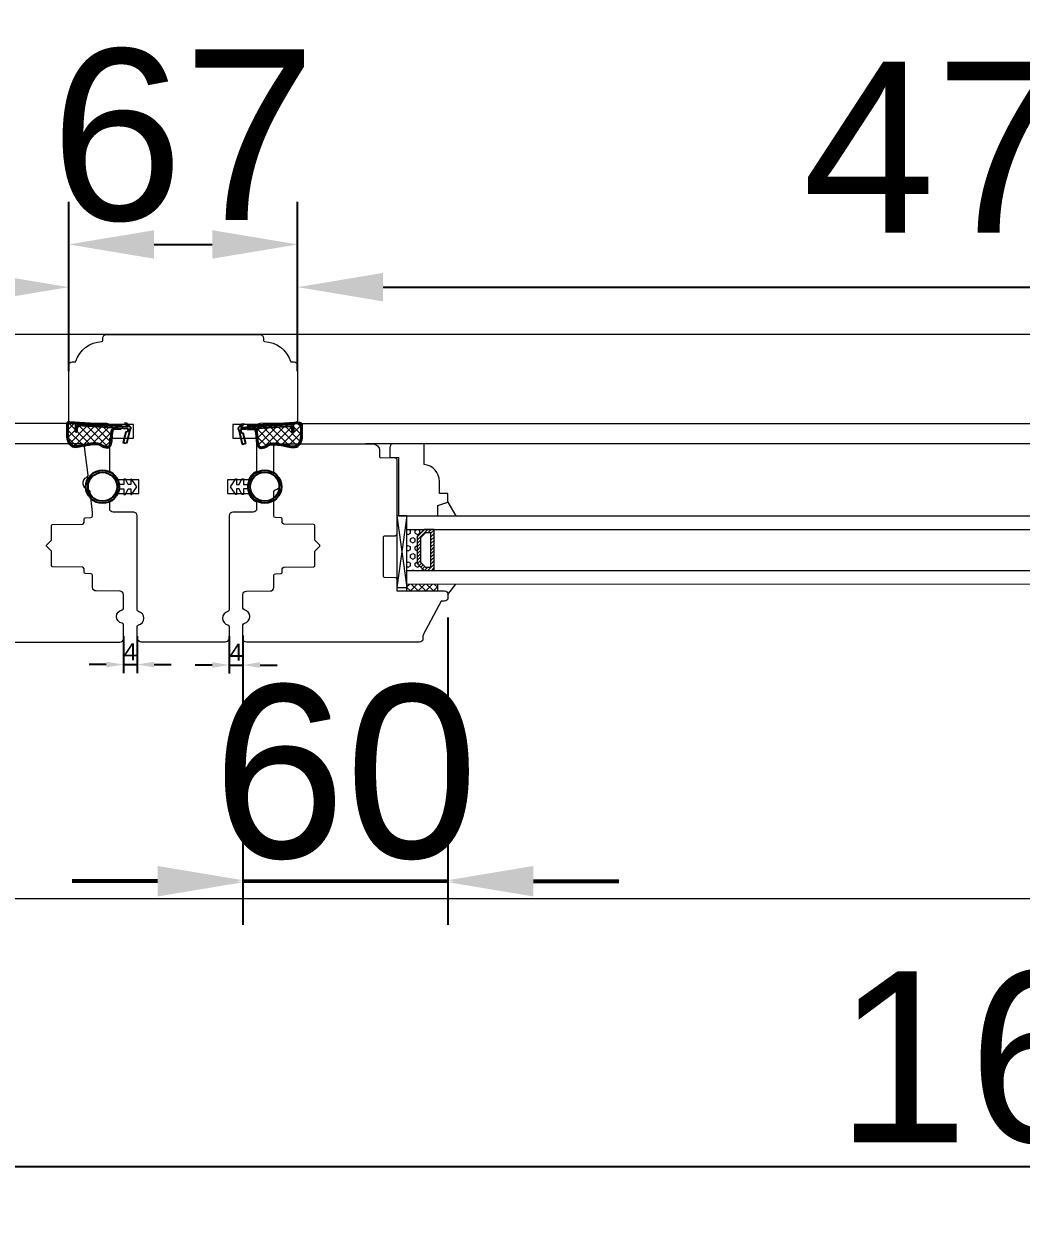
# Model space of a CAD drawing. Header units: millimetres. Extents: x 0 to 182016, y 11 to 3710.
# Drawn here: x 75825.3 to 76117.3, y 612.3 to 959.2 of the extents above; entities that cross this region are included whole.
import ezdxf

# ---------------------------------------------------------------- set-up
doc = ezdxf.new("R2010")
doc.units = ezdxf.units.MM
for name, color, linetype, lineweight in [('Matmenys', 10, 'Continuous', 20), ('OTHER', 251, 'Continuous', 13), ('Stakta', 7, 'Continuous', 25), ('Testinės profilio linijos', 7, 'Continuous', 5)]:
    doc.layers.add(name, color=color, linetype=linetype, lineweight=lineweight)
doc.layers.add('Stiklo paketas', color=7, linetype='Continuous')
doc.styles.get("Standard").update_dxf_attribs({"font": 'arial.ttf'})
doc.dimstyles.new('2', dxfattribs={"dimscale": 2, "dimtxt": 2.5, "dimasz": 2.5, "dimexe": 1.25, "dimexo": 0.625, "dimtad": 1, "dimtxsty": 'Standard', "dimcen": 2.5, "dimadec": 0, "dimazin": 0, "dimtfac": 1, "dimtmove": 0, "dimatfit": 3, "dimfxl": 1, "dimarcsym": 0})
doc.dimstyles.new('Padidinti matmenys', dxfattribs={"dimscale": 10, "dimtxt": 5, "dimasz": 2.5, "dimexe": 1.25, "dimexo": 0.625, "dimtad": 1, "dimdec": 1, "dimtxsty": 'Standard', "dimcen": 2.5, "dimadec": 0, "dimazin": 0, "dimtfac": 1, "dimtdec": 1, "dimtmove": 0, "dimatfit": 3, "dimfxl": 1, "dimarcsym": 0})

# ---------------------------------------------------------------- blocks, each defined once
blk = doc.blocks.new('*D1715')
at = {"color": 0, "lineweight": -2, "transparency": 16777216}
for p, q in [((75949.49, 785.52), (75949.49, 696.13)), ((75889.49, 775.27), (75889.49, 696.13)), ((75864.49, 708.63), (75839.49, 708.63)), ((75889.49, 708.63), (75949.49, 708.63)), ((75974.49, 708.63), (75999.49, 708.63))]:
    blk.add_line(p, q, dxfattribs=at)
at = {"color": 0, "transparency": 16777216}
for points in [[(75864.49, 712.8), (75864.49, 704.47), (75889.49, 708.63)], [(75974.49, 712.8), (75974.49, 704.47), (75949.49, 708.63)]]:
    blk.add_solid(points, dxfattribs=at)
at = {"layer": 'Defpoints', "color": 0, "transparency": 16777216}
for p in [(75949.49, 791.77), (75889.49, 781.52), (75949.49, 708.63)]:
    blk.add_point(p, dxfattribs=at)
at = {"color": 0, "lineweight": 5, "transparency": 16777216, "insert": (75919.49, 740.41), "char_height": 50, "attachment_point": 5}
blk.add_mtext('60', dxfattribs=at)
blk = doc.blocks.new('*D1746')
at = {"layer": 'Defpoints', "color": 0, "transparency": 16777216}
for p in [(75885.49, 781.27), (75889.49, 781.52), (75889.49, 771.6)]:
    blk.add_point(p, dxfattribs=at)
at = {"layer": 'Matmenys', "color": 0, "lineweight": -2, "transparency": 16777216}
for p, q in [((75885.49, 780.02), (75885.49, 769.1)), ((75889.49, 780.27), (75889.49, 769.1)), ((75880.49, 771.6), (75875.49, 771.6)), ((75885.49, 771.6), (75889.49, 771.6)), ((75894.49, 771.6), (75899.49, 771.6))]:
    blk.add_line(p, q, dxfattribs=at)
at = {"layer": 'Matmenys', "color": 0, "transparency": 16777216}
for points in [[(75880.49, 772.43), (75880.49, 770.77), (75885.49, 771.6)], [(75894.49, 772.43), (75894.49, 770.77), (75889.49, 771.6)]]:
    blk.add_solid(points, dxfattribs=at)
at = {"layer": 'Matmenys', "color": 0, "lineweight": 5, "transparency": 16777216, "insert": (75887.49, 775.35), "char_height": 5, "attachment_point": 5}
blk.add_mtext('4', dxfattribs=at)
blk = doc.blocks.new('*D1750')
at = {"color": 0, "lineweight": -2, "transparency": 16777216}
for p, q in [((75905.49, 865.51), (75905.49, 894.65)), ((76375.79, 865.51), (76375.79, 894.65)), ((75930.49, 882.15), (76350.79, 882.15))]:
    blk.add_line(p, q, dxfattribs=at)
at = {"color": 0, "transparency": 16777216}
for points in [[(75930.49, 886.31), (75930.49, 877.98), (75905.49, 882.15)], [(76350.79, 886.31), (76350.79, 877.98), (76375.79, 882.15)]]:
    blk.add_solid(points, dxfattribs=at)
at = {"layer": 'Defpoints', "color": 0, "transparency": 16777216}
for p in [(76375.79, 882.15), (75905.49, 859.26), (76375.79, 859.26)]:
    blk.add_point(p, dxfattribs=at)
at = {"color": 0, "lineweight": 5, "transparency": 16777216, "insert": (76140.64, 918.44), "char_height": 50, "attachment_point": 5}
blk.add_mtext('470,3', dxfattribs=at)
blk = doc.blocks.new('*D1739')
at = {"color": 0, "lineweight": -2, "transparency": 16777216}
for p, q in [((75308.18, 772.02), (75308.18, 612.35)), ((76973.16, 772.02), (76973.16, 612.35)), ((75333.18, 624.85), (76948.16, 624.85))]:
    blk.add_line(p, q, dxfattribs=at)
at = {"color": 0, "transparency": 16777216}
for points in [[(75333.18, 629.02), (75333.18, 620.68), (75308.18, 624.85)], [(76948.16, 629.02), (76948.16, 620.68), (76973.16, 624.85)]]:
    blk.add_solid(points, dxfattribs=at)
at = {"layer": 'Defpoints', "color": 0, "transparency": 16777216}
for p in [(75308.18, 778.27), (76973.16, 778.27), (76973.16, 624.85)]:
    blk.add_point(p, dxfattribs=at)
at = {"color": 0, "lineweight": 5, "transparency": 16777216, "insert": (76140.67, 656.63), "char_height": 50, "attachment_point": 5}
blk.add_mtext('1665', dxfattribs=at)
blk = doc.blocks.new('*D1740')
at = {"layer": 'Defpoints', "color": 0, "transparency": 16777216}
for p in [(75854.49, 781.3), (75858.49, 781.3), (75858.49, 771.73)]:
    blk.add_point(p, dxfattribs=at)
at = {"layer": 'Matmenys', "color": 0, "lineweight": -2, "transparency": 16777216}
for p, q in [((75854.49, 780.05), (75854.49, 769.23)), ((75858.49, 780.05), (75858.49, 769.23)), ((75849.49, 771.73), (75844.49, 771.73)), ((75854.49, 771.73), (75858.49, 771.73)), ((75863.49, 771.73), (75868.49, 771.73))]:
    blk.add_line(p, q, dxfattribs=at)
at = {"layer": 'Matmenys', "color": 0, "transparency": 16777216}
for points in [[(75849.49, 772.57), (75849.49, 770.9), (75854.49, 771.73)], [(75863.49, 772.57), (75863.49, 770.9), (75858.49, 771.73)]]:
    blk.add_solid(points, dxfattribs=at)
at = {"layer": 'Matmenys', "color": 0, "transparency": 16777216, "insert": (75856.49, 775.48), "char_height": 5, "attachment_point": 5}
blk.add_mtext('4', dxfattribs=at)
blk = doc.blocks.new('*D2095')
at = {"color": 0, "lineweight": -2, "transparency": 16777216}
for p, q in [((75838.49, 857.57), (75838.49, 907.15)), ((75905.49, 857.57), (75905.49, 907.15)), ((75863.49, 894.65), (75880.49, 894.65))]:
    blk.add_line(p, q, dxfattribs=at)
at = {"color": 0, "transparency": 16777216}
for points in [[(75863.49, 898.81), (75863.49, 890.48), (75838.49, 894.65)], [(75880.49, 898.81), (75880.49, 890.48), (75905.49, 894.65)]]:
    blk.add_solid(points, dxfattribs=at)
at = {"layer": 'Defpoints', "color": 0, "transparency": 16777216}
for p in [(75905.49, 894.65), (75838.49, 851.32), (75905.49, 851.32)]:
    blk.add_point(p, dxfattribs=at)
at = {"color": 0, "lineweight": 5, "transparency": 16777216, "insert": (75871.99, 926.43), "char_height": 50, "attachment_point": 5}
blk.add_mtext('67', dxfattribs=at)
blk = doc.blocks.new('*D1741')
at = {"color": 0, "lineweight": -2, "transparency": 16777216}
for p, q in [((75949.49, 785.03), (75949.49, 695.55)), ((75889.49, 773.02), (75889.49, 695.55)), ((75864.49, 708.05), (75839.49, 708.05)), ((75949.49, 708.05), (75889.49, 708.05)), ((75974.49, 708.05), (75999.49, 708.05))]:
    blk.add_line(p, q, dxfattribs=at)
at = {"color": 0, "transparency": 16777216}
for points in [[(75864.49, 712.21), (75864.49, 703.88), (75889.49, 708.05)], [(75974.49, 712.21), (75974.49, 703.88), (75949.49, 708.05)]]:
    blk.add_solid(points, dxfattribs=at)
at = {"layer": 'Defpoints', "color": 0, "transparency": 16777216}
for p in [(75949.49, 791.28), (75889.49, 779.27), (75889.49, 708.05)]:
    blk.add_point(p, dxfattribs=at)
at = {"color": 0, "lineweight": 5, "transparency": 16777216, "insert": (75919.49, 739.83), "char_height": 50, "attachment_point": 5}
blk.add_mtext('60', dxfattribs=at)
blk = doc.blocks.new('*D1742')
at = {"color": 0, "lineweight": -2, "transparency": 16777216}
for p, q in [((75368.18, 865.51), (75368.18, 894.65)), ((75838.49, 865.51), (75838.49, 894.65)), ((75813.49, 882.15), (75393.18, 882.15))]:
    blk.add_line(p, q, dxfattribs=at)
at = {"color": 0, "transparency": 16777216}
for points in [[(75393.18, 886.31), (75393.18, 877.98), (75368.18, 882.15)], [(75813.49, 886.31), (75813.49, 877.98), (75838.49, 882.15)]]:
    blk.add_solid(points, dxfattribs=at)
at = {"layer": 'Defpoints', "color": 0, "transparency": 16777216}
for p in [(75368.18, 882.15), (75368.18, 859.26), (75838.49, 859.26)]:
    blk.add_point(p, dxfattribs=at)
at = {"color": 0, "lineweight": 5, "transparency": 16777216, "insert": (75603.33, 918.44), "char_height": 50, "attachment_point": 5}
blk.add_mtext('470,3', dxfattribs=at)

msp = doc.modelspace()

# ---------------------------------------------------------------- hatches: boundary and pattern name
at = {"lineweight": 0}
h = msp.add_hatch(dxfattribs=at)
h.set_pattern_fill('HEX', color=256, scale=0.25, angle=90, style=0)
h.set_pattern_definition([(90, (57590.2156, -12108.1363), (1.374815, -4e-16), [0.79375, -1.5875]), (330, (57590.2156, -12108.1363), (-0.6874075, -1.190624716), [0.79375, -1.5875]), (30, (57590.2156, -12107.3426), (0.6874075, -1.190624716), [0.79375, -1.5875])])
h.paths.add_polyline_path([(75937.4865937, 799.2719679), (75942.4865937, 799.2719679), (75940.4865937, 801.2719679), (75940.4865937, 809.2719679), (75942.4865937, 811.2719679), (75937.4865937, 811.2726769)])
h = msp.add_hatch(dxfattribs=at)
h.set_pattern_fill('JIS_WOOD', color=256, angle=90, style=0)
h.set_pattern_definition([(45, (57590.2156, -12108.1363), (0.5, -0.5), [])])
h.paths.add_polyline_path([(75940.4865937, 809.2719679), (75940.4865937, 801.2719679), (75942.4865937, 799.2719679), (75945.4865937, 799.2719679), (75945.5043271, 811.3085505), (75942.4865937, 811.2719679)])
h.paths.add_polyline_path([(75941.4865937, 801.6861815), (75941.4865937, 808.8577543), (75942.9008072, 810.2719679), (75944.4865937, 810.2719679), (75944.4865937, 800.2719679), (75942.9008072, 800.2719679)], flags=16)
at = {"lineweight": 0, "ltscale": 0.5}
h = msp.add_hatch(dxfattribs=at)
h.set_pattern_fill('ANSI37', color=256, scale=0.5, angle=90, style=0)
h.set_pattern_definition([(135, (75933.9866, 793.2727), (-1.12253, -1.12253), []), (225, (75933.9866, 793.2727), (1.12253, -1.12253), [])])
h.paths.add_polyline_path([(75946.4865937, 795.2726769), (75937.4865937, 795.2726769), (75937.4865937, 793.2726769), (75946.4865937, 793.2726769)])
at = {"layer": 'Matmenys'}
h = msp.add_hatch(dxfattribs=at)
h.set_pattern_fill('ANSI37', color=252, scale=0.5, angle=-180, style=0)
h.set_pattern_definition([(225, (-182729.1734, -1098640.4193), (1.1225320151, -1.1225320151), []), (315, (-182729.1734, -1098640.4193), (1.1225320151, 1.1225320151), [])])
edge = h.paths.add_edge_path()
edge.add_arc((75841.0750407, 841.5782532), 0.1, 86.410654388, 176.410654388)
edge.add_line((75840.9752369, 841.5845137), (75840.8781537, 840.036828))
edge.add_arc((75840.6286441, 840.0524792), 0.25, 176.410654388, 356.410654388, ccw=False)
edge.add_line((75840.3791345, 840.0681305), (75840.5075201, 842.1148354))
edge.add_arc((75840.607324, 842.1085749), 0.1, 86.410654381, 176.410654388, ccw=False)
edge.add_line((75840.6135845, 842.2083787), (75840.6183294, 842.2840217))
edge.add_line((75840.6183294, 842.2840217), (75838.6365285, 842.4083361))
edge.add_spline(control_points=[(75838.6365285, 842.4083361), (75838.55737, 842.3965338), (75838.4873784, 842.3853582), (75838.4036276, 842.3635643), (75838.3800632, 842.3541785), (75838.3561802, 842.3414836), (75838.3481206, 842.3352344), (75838.3236328, 842.3096456), (75838.3047399, 842.2804085), (75838.2710366, 842.1760888), (75838.2579146, 842.1031565), (75838.2382125, 841.8501735), (75838.2487108, 841.6363394), (75838.2680389, 841.1938609), (75838.2725143, 840.9745321), (75838.2735905, 840.5546412), (75838.2705585, 840.351555), (75838.2578481, 839.7613477), (75838.2446716, 839.3932976), (75838.2449333, 838.6401162), (75838.2634296, 838.2633663), (75838.366616, 837.6702619), (75838.42651, 837.4426909), (75838.5795457, 837.0455897), (75838.662295, 836.873802), (75838.8662952, 836.5326343), (75838.98641, 836.3664316), (75839.2538551, 836.0752719), (75839.4015288, 835.9516919), (75839.6827133, 835.7919732), (75839.8180096, 835.7444192), (75840.1193084, 835.6848142), (75840.2829084, 835.6741109), (75840.8675052, 835.6878548), (75841.3314208, 835.782609), (75842.2239169, 835.9543513), (75842.6509972, 836.0380459), (75843.7293458, 836.2492322), (75844.3873964, 836.3829663), (75845.3804983, 836.5078923), (75845.6840994, 836.5383861), (75846.306143, 836.5627216), (75846.6220471, 836.5551808), (75847.1712553, 836.4702965), (75847.4073387, 836.4089578), (75847.8079901, 836.2364975), (75847.9666227, 836.141649), (75848.2652815, 835.9573807), (75848.4067387, 835.8675232), (75848.7085216, 835.7114401), (75848.8735743, 835.6414699), (75849.238696, 835.5217387), (75849.4396461, 835.4787362), (75849.7790627, 835.4548375), (75849.9210482, 835.4680433), (75850.1162689, 835.5280825), (75850.1815967, 835.5648227), (75850.3083201, 835.6733718), (75850.3674979, 835.745438), (75850.5245754, 836.0095256), (75850.6060751, 836.2506339), (75850.7226924, 836.8010449), (75850.7592239, 837.1092399), (75850.8124954, 837.7054578), (75850.8317179, 837.9930087), (75850.8750773, 838.5234986), (75850.8972135, 838.7717571), (75850.9334278, 839.1765594), (75850.9475143, 839.3339627), (75850.9756363, 839.6578951), (75850.9906724, 839.8362123), (75851.0589574, 840.1390794), (75851.0945925, 840.2569014), (75851.1901892, 840.4693802), (75851.2433361, 840.563295), (75851.3619769, 840.7084887), (75851.4175991, 840.7635068), (75851.5413663, 840.8525988), (75851.6049934, 840.8854782), (75851.7238574, 840.9336464), (75851.7809345, 840.9505276), (75851.8815148, 840.9764715), (75851.9259104, 840.9861891), (75851.9669067, 840.995225)], knot_values=[0, 0, 0, 0, 0.2245066002, 0.2245066002, 0.377043448, 0.377043448, 0.5295802957, 0.5295802957, 0.8082977366, 0.8082977366, 1.0870151774, 1.0870151774, 1.6244414062, 1.6244414062, 2.161867635, 2.161867635, 2.6992938638, 2.6992938638, 3.7741463214, 3.7741463214, 5.0334406395, 5.0334406395, 5.8656302806, 5.8656302806, 6.5060139406, 6.5060139406, 7.1463976006, 7.1463976006, 7.7996240151, 7.7996240151, 8.3563201169, 8.3563201169, 8.9130162187, 8.9130162187, 10.239934143, 10.239934143, 11.5668520673, 11.5668520673, 13.5970761059, 13.5970761059, 14.4582175179, 14.4582175179, 15.3193589298, 15.3193589298, 15.9856015553, 15.9856015553, 16.5061017172, 16.5061017172, 17.0266018791, 17.0266018791, 17.547102041, 17.547102041, 18.1672448488, 18.1672448488, 18.7176261004, 18.7176261004, 19.1465766047, 19.1465766047, 19.5755271091, 19.5755271091, 20.3898249977, 20.3898249977, 21.2041228863, 21.2041228863, 21.9655448497, 21.9655448497, 22.7269668131, 22.7269668131, 23.2229068178, 23.2229068178, 23.7188468224, 23.7188468224, 24.0184411081, 24.0184411081, 24.2549295987, 24.2549295987, 24.4119994701, 24.4119994701, 24.5501072405, 24.5501072405, 24.6882150108, 24.6882150108, 24.8099116426, 24.8099116426, 24.8099116426, 24.8099116426], degree=3, periodic=0)
edge.add_line((75851.9669067, 840.995225), (75841.0813012, 841.6780571))
h = msp.add_hatch(dxfattribs=at)
h.set_pattern_fill('ANSI37', color=252, scale=0.5, angle=-180, style=0)
h.set_pattern_definition([(225, (-183382.9187, -1098640.4193), (1.1225320151, -1.1225320151), []), (315, (-183382.9187, -1098640.4193), (1.1225320151, 1.1225320151), [])])
edge = h.paths.add_edge_path()
edge.add_arc((75903.5724418, 841.3924068), 0.1, 363.589345612, 453.589345612, ccw=False)
edge.add_line((75903.6722457, 841.3986673), (75903.7693289, 839.8509815))
edge.add_arc((75904.0188385, 839.8666328), 0.25, 183.589345612, 363.589345612)
edge.add_line((75904.2683481, 839.882284), (75904.1399624, 841.9289889))
edge.add_arc((75904.0401586, 841.9227284), 0.1, 363.589345612, 453.589345619)
edge.add_line((75904.0338981, 842.0225323), (75904.0291531, 842.0981753))
edge.add_line((75904.0291531, 842.0981753), (75906.010954, 842.2224896))
edge.add_spline(control_points=[(75906.010954, 842.2224896), (75906.0901125, 842.2106873), (75906.1601041, 842.1995118), (75906.243855, 842.1777179), (75906.2674193, 842.168332), (75906.2913023, 842.1556372), (75906.2993619, 842.1493879), (75906.3238497, 842.1237991), (75906.3427426, 842.0945621), (75906.376446, 841.9902423), (75906.3895679, 841.9173101), (75906.4092701, 841.664327), (75906.3987717, 841.4504929), (75906.3794436, 841.0080145), (75906.3749682, 840.7886856), (75906.373892, 840.3687947), (75906.376924, 840.1657086), (75906.3896344, 839.5755012), (75906.4028109, 839.2074511), (75906.4025492, 838.4542697), (75906.3840529, 838.0775198), (75906.2808665, 837.4844154), (75906.2209725, 837.2568444), (75906.0679369, 836.8597432), (75905.9851875, 836.6879556), (75905.7811873, 836.3467878), (75905.6610725, 836.1805851), (75905.3936274, 835.8894254), (75905.2459537, 835.7658454), (75904.9647692, 835.6061267), (75904.8294729, 835.5585727), (75904.5281741, 835.4989678), (75904.3645741, 835.4882644), (75903.7799773, 835.5020083), (75903.3160617, 835.5967626), (75902.4235656, 835.7685048), (75901.9964853, 835.8521994), (75900.9181367, 836.0633857), (75900.2600862, 836.1971198), (75899.2669842, 836.3220458), (75898.9633831, 836.3525397), (75898.3413395, 836.3768751), (75898.0254354, 836.3693344), (75897.4762272, 836.28445), (75897.2401438, 836.2231114), (75896.8394924, 836.0506511), (75896.6808598, 835.9558026), (75896.3822011, 835.7715342), (75896.2407438, 835.6816767), (75895.9389609, 835.5255936), (75895.7739082, 835.4556235), (75895.4087865, 835.3358923), (75895.2078364, 835.2928897), (75894.8684198, 835.268991), (75894.7264343, 835.2821968), (75894.5312136, 835.3422361), (75894.4658858, 835.3789762), (75894.3391625, 835.4875254), (75894.2799846, 835.5595915), (75894.1229071, 835.8236791), (75894.0414074, 836.0647874), (75893.9247901, 836.6151984), (75893.8882586, 836.9233935), (75893.8349871, 837.5196113), (75893.8157646, 837.8071623), (75893.7724052, 838.3376521), (75893.750269, 838.5859106), (75893.7140547, 838.9907129), (75893.6999683, 839.1481162), (75893.6718462, 839.4720486), (75893.6568101, 839.6503658), (75893.5885251, 839.9532329), (75893.5528901, 840.0710549), (75893.4572933, 840.2835337), (75893.4041464, 840.3774485), (75893.2855056, 840.5226422), (75893.2298834, 840.5776604), (75893.1061162, 840.6667523), (75893.0424891, 840.6996317), (75892.9236251, 840.7477999), (75892.8665481, 840.7646811), (75892.7659677, 840.7906251), (75892.7215721, 840.8003426), (75892.6805758, 840.8093786)], knot_values=[0, 0, 0, 0, 0.2245066002, 0.2245066002, 0.377043448, 0.377043448, 0.5295802957, 0.5295802957, 0.8082977366, 0.8082977366, 1.0870151774, 1.0870151774, 1.6244414062, 1.6244414062, 2.161867635, 2.161867635, 2.6992938638, 2.6992938638, 3.7741463214, 3.7741463214, 5.0334406395, 5.0334406395, 5.8656302806, 5.8656302806, 6.5060139406, 6.5060139406, 7.1463976006, 7.1463976006, 7.7996240151, 7.7996240151, 8.3563201169, 8.3563201169, 8.9130162187, 8.9130162187, 10.239934143, 10.239934143, 11.5668520673, 11.5668520673, 13.5970761059, 13.5970761059, 14.4582175179, 14.4582175179, 15.3193589298, 15.3193589298, 15.9856015553, 15.9856015553, 16.5061017172, 16.5061017172, 17.0266018791, 17.0266018791, 17.547102041, 17.547102041, 18.1672448488, 18.1672448488, 18.7176261004, 18.7176261004, 19.1465766047, 19.1465766047, 19.5755271091, 19.5755271091, 20.3898249977, 20.3898249977, 21.2041228863, 21.2041228863, 21.9655448497, 21.9655448497, 22.7269668131, 22.7269668131, 23.2229068178, 23.2229068178, 23.7188468224, 23.7188468224, 24.0184411081, 24.0184411081, 24.2549295987, 24.2549295987, 24.4119994701, 24.4119994701, 24.5501072405, 24.5501072405, 24.6882150108, 24.6882150108, 24.8099116426, 24.8099116426, 24.8099116426, 24.8099116426], degree=3, periodic=0)
edge.add_line((75892.6805758, 840.8093786), (75903.5661813, 841.4922106))

# ---------------------------------------------------------------- linework, layer by layer
at = {"color": 1}
for p, q in [((75838.5922883, 842.7050562), (75853.9171037, 841.7437615)), ((75838.6365285, 842.4083361), (75853.8714732, 841.4526788)), ((75852.0314795, 840.7022569), (75853.7919308, 840.5918273)), ((75906.0551943, 842.5192097), (75890.7303788, 841.557915)), ((75906.010954, 842.2224896), (75890.7760093, 841.2668323)), ((75892.616003, 840.5164104), (75890.8555517, 840.4059809))]:
    msp.add_line(p, q, dxfattribs=at)
for p, q in [((75840.5075201, 842.1148354), (75840.3791345, 840.0681305)), ((75840.6135845, 842.2083787), (75840.6183294, 842.2840217)), ((75855.8718484, 841.2512587), (75840.6135845, 842.2083787)), ((75840.9752369, 841.5845137), (75840.8781537, 840.036828)), ((75855.9150663, 840.747565), (75841.0813012, 841.6780571)), ((75855.1901954, 839.8094292), (75854.4617302, 836.5894227)), ((75855.5687758, 842.2721033), (75854.8211351, 842.3190013)), ((75854.8211351, 842.3190013), (75855.8718484, 841.2512587)), ((75855.6778714, 839.6991018), (75855.1901954, 839.8094292)), ((75856.4205287, 840.7158583), (75855.4370822, 836.3687679)), ((75855.5687758, 842.2721033), (75856.5991171, 841.2056386)), ((75855.9150663, 840.747565), (75855.6778714, 839.6991018)), ((75856.5678146, 840.7066194), (75856.4205287, 840.7158583)), ((75856.5991171, 841.2056386), (75856.5678146, 840.7066194)), ((75889.0787067, 842.0862568), (75888.0483654, 841.0197921)), ((75888.0483654, 841.0197921), (75888.0796679, 840.5207729)), ((75888.0796679, 840.5207729), (75888.2269538, 840.5300119)), ((75888.2269538, 840.5300119), (75889.2104003, 836.1829214)), ((75888.7324162, 840.5617185), (75903.5661813, 841.4922106)), ((75888.7324162, 840.5617185), (75888.9696111, 839.5132553)), ((75889.8263474, 842.1331548), (75888.7756341, 841.0654122)), ((75888.7756341, 841.0654122), (75904.0338981, 842.0225323)), ((75888.9696111, 839.5132553), (75889.4572871, 839.6235828)), ((75889.0787067, 842.0862568), (75889.8263474, 842.1331548)), ((75889.4572871, 839.6235828), (75890.1857523, 836.4035762)), ((75903.6722457, 841.3986673), (75903.7693289, 839.8509815)), ((75904.0338981, 842.0225323), (75904.0291531, 842.0981753)), ((75904.1399624, 841.9289889), (75904.2683481, 839.882284)), ((75855.4370822, 836.3687679), (75854.4617302, 836.5894227)), ((75889.2104003, 836.1829214), (75890.1857523, 836.4035762))]:
    msp.add_line(p, q)
at = {"lineweight": 0}
for p, q in [((75949.4865937, 819.2726769), (75951.7732588, 815.2726769)), ((75937.4865937, 815.2719679), (75934.4865937, 794.2719679)), ((75934.4865937, 815.2719679), (75937.4865937, 794.2719679)), ((75937.4865937, 793.2726769), (75937.4865937, 796.2726769)), ((75946.4865937, 793.2726769), (75946.4865937, 795.2726769)), ((75949.4865937, 792.2726769), (75951.7732588, 795.2726769))]:
    msp.add_line(p, q, dxfattribs=at)
at = {"lineweight": 5}
msp.add_line((75308.1810298, 703.2726769), (76973.1581825, 703.2726769), dxfattribs=at)
at = {"lineweight": 0}
msp.add_lwpolyline([(75942.4865937, 830.2726769), (75942.4865937, 836.2726769), (75933.4865937, 836.2726769, 0.4142135624), (75932.4865937, 835.2726769), (75932.4865937, 832.2726769), (75934.9865937, 832.2726769), (75934.9865937, 815.2726769), (75946.4865937, 815.2726769), (75946.4865937, 818.2726769), (75949.4865937, 819.2726769), (75949.4865937, 821.7726769), (75946.9865937, 821.7726769), (75946.9865937, 825.2977398, 0.3851703882), (75942.4865937, 830.2726769)], format="xyb", dxfattribs=at)
for points in [[(75934.4865937, 815.2719679), (75934.4865937, 794.2719679), (75937.4865937, 794.2719679), (75937.4865937, 815.2719679)], [(75940.4865937, 809.2719679), (75940.4865937, 801.2719679), (75942.4865937, 799.2719679), (75945.4865937, 799.2719679), (75945.4865937, 811.2719679), (75942.4865937, 811.2719679)], [(75941.4865937, 808.8577543), (75941.4865937, 801.6861815), (75942.9008072, 800.2719679), (75944.4865937, 800.2719679), (75944.4865937, 810.2719679), (75942.9008072, 810.2719679)]]:
    msp.add_lwpolyline(points, close=True, dxfattribs=at)
at = {"color": 18, "linetype": 'ByBlock', "true_color": 0x000000}
for centre, radius in [((75848.3816652, 823.7628465), 4.85), ((75848.3816652, 823.7628465), 4.25), ((75895.8791078, 823.7716114), 4.85), ((75895.8791078, 823.7716114), 4.25)]:
    msp.add_circle(centre, radius, dxfattribs=at)
for centre, radius, start, end in [((75840.6286441, 840.0524792), 0.25, 176.410654391, 356.410654391), ((75840.607324, 842.1085749), 0.1, 86.410654384, 176.410654391), ((75841.0750407, 841.5782532), 0.1, 86.410654384, 176.410654391), ((75903.5724418, 841.3924068), 0.1, 3.589345609, 93.589345613), ((75904.0188385, 839.8666328), 0.25, 183.589345609, 3.589345609), ((75904.0401586, 841.9227284), 0.1, 3.589345609, 93.589345613)]:
    msp.add_arc(centre, radius, start, end)
at = {"color": 1}
for points in [[(75838.5922883, 842.7050562), (75838.2307879, 842.6145594), (75837.961247, 841.3407009), (75838.4496364, 836.648328), (75839.4928341, 835.5583217), (75841.656306, 835.5397053), (75843.3543458, 835.8700792), (75845.5197867, 836.2169955), (75847.5565084, 836.0175668), (75848.3847531, 835.5413978), (75850.2392933, 835.2611344), (75851.1317392, 837.973313), (75851.2589067, 839.4521886), (75851.3768781, 840.1394565), (75851.6790837, 840.5813418), (75852.0314795, 840.7022569)], [(75906.0551943, 842.5192097), (75906.4166946, 842.428713), (75906.6862355, 841.1548545), (75906.1978462, 836.4624815), (75905.1546484, 835.3724753), (75902.9911765, 835.3538588), (75901.2931367, 835.6842327), (75899.1276958, 836.0311491), (75897.0909741, 835.8317203), (75896.2627294, 835.3555513), (75894.4081892, 835.075288), (75893.5157433, 837.7874665), (75893.3885758, 839.2663421), (75893.2706044, 839.95361), (75892.9683988, 840.3954954), (75892.616003, 840.5164104)]]:
    msp.add_spline(points, degree=3, dxfattribs=at)
for points in [[(75838.6365285, 842.4083361), (75838.55737, 842.3965338), (75838.4873784, 842.3853582), (75838.4036276, 842.3635643), (75838.3800632, 842.3541785), (75838.3561802, 842.3414836), (75838.3481206, 842.3352344), (75838.3236328, 842.3096456), (75838.3047399, 842.2804085), (75838.2710366, 842.1760888), (75838.2579146, 842.1031565), (75838.2382125, 841.8501735), (75838.2487108, 841.6363394), (75838.2680389, 841.1938609), (75838.2725143, 840.9745321), (75838.2735905, 840.5546412), (75838.2705585, 840.351555), (75838.2578481, 839.7613477), (75838.2446716, 839.3932976), (75838.2449333, 838.6401162), (75838.2634296, 838.2633663), (75838.366616, 837.6702619), (75838.42651, 837.4426909), (75838.5795457, 837.0455897), (75838.662295, 836.873802), (75838.8662952, 836.5326343), (75838.98641, 836.3664316), (75839.2538551, 836.0752719), (75839.4015288, 835.9516919), (75839.6827133, 835.7919732), (75839.8180096, 835.7444192), (75840.1193084, 835.6848142), (75840.2829084, 835.6741109), (75840.8675052, 835.6878548), (75841.3314208, 835.782609), (75842.2239169, 835.9543513), (75842.6509972, 836.0380459), (75843.7293458, 836.2492322), (75844.3873964, 836.3829663), (75845.3804983, 836.5078923), (75845.6840994, 836.5383861), (75846.306143, 836.5627216), (75846.6220471, 836.5551808), (75847.1712553, 836.4702965), (75847.4073387, 836.4089578), (75847.8079901, 836.2364975), (75847.9666227, 836.141649), (75848.2652815, 835.9573807), (75848.4067387, 835.8675232), (75848.7085216, 835.7114401), (75848.8735743, 835.6414699), (75849.238696, 835.5217387), (75849.4396461, 835.4787362), (75849.7790627, 835.4548375), (75849.9210482, 835.4680433), (75850.1162689, 835.5280825), (75850.1815967, 835.5648227), (75850.3083201, 835.6733718), (75850.3674979, 835.745438), (75850.5245754, 836.0095256), (75850.6060751, 836.2506339), (75850.7226924, 836.8010449), (75850.7592239, 837.1092399), (75850.8124954, 837.7054578), (75850.8317179, 837.9930087), (75850.8750773, 838.5234986), (75850.8972135, 838.7717571), (75850.9334278, 839.1765594), (75850.9475143, 839.3339627), (75850.9756363, 839.6578951), (75850.9906724, 839.8362123), (75851.0589574, 840.1390794), (75851.0945925, 840.2569014), (75851.1901892, 840.4693802), (75851.2433361, 840.563295), (75851.3619769, 840.7084887), (75851.4175991, 840.7635068), (75851.5413663, 840.8525988), (75851.6049934, 840.8854782), (75851.7238574, 840.9336464), (75851.7809345, 840.9505276), (75851.8815148, 840.9764715), (75851.9259104, 840.9861891), (75851.9669067, 840.995225)], [(75906.010954, 842.2224896), (75906.0901125, 842.2106873), (75906.1601041, 842.1995118), (75906.243855, 842.1777179), (75906.2674193, 842.168332), (75906.2913023, 842.1556372), (75906.2993619, 842.1493879), (75906.3238497, 842.1237991), (75906.3427426, 842.0945621), (75906.376446, 841.9902423), (75906.3895679, 841.9173101), (75906.4092701, 841.664327), (75906.3987717, 841.4504929), (75906.3794436, 841.0080145), (75906.3749682, 840.7886856), (75906.373892, 840.3687947), (75906.376924, 840.1657086), (75906.3896344, 839.5755012), (75906.4028109, 839.2074511), (75906.4025492, 838.4542697), (75906.3840529, 838.0775198), (75906.2808665, 837.4844154), (75906.2209725, 837.2568444), (75906.0679369, 836.8597432), (75905.9851875, 836.6879556), (75905.7811873, 836.3467878), (75905.6610725, 836.1805851), (75905.3936274, 835.8894254), (75905.2459537, 835.7658454), (75904.9647692, 835.6061267), (75904.8294729, 835.5585727), (75904.5281741, 835.4989678), (75904.3645741, 835.4882644), (75903.7799773, 835.5020083), (75903.3160617, 835.5967626), (75902.4235656, 835.7685048), (75901.9964853, 835.8521994), (75900.9181367, 836.0633857), (75900.2600862, 836.1971198), (75899.2669842, 836.3220458), (75898.9633831, 836.3525397), (75898.3413395, 836.3768751), (75898.0254354, 836.3693344), (75897.4762272, 836.28445), (75897.2401438, 836.2231114), (75896.8394924, 836.0506511), (75896.6808598, 835.9558026), (75896.3822011, 835.7715342), (75896.2407438, 835.6816767), (75895.9389609, 835.5255936), (75895.7739082, 835.4556235), (75895.4087865, 835.3358923), (75895.2078364, 835.2928897), (75894.8684198, 835.268991), (75894.7264343, 835.2821968), (75894.5312136, 835.3422361), (75894.4658858, 835.3789762), (75894.3391625, 835.4875254), (75894.2799846, 835.5595915), (75894.1229071, 835.8236791), (75894.0414074, 836.0647874), (75893.9247901, 836.6151984), (75893.8882586, 836.9233935), (75893.8349871, 837.5196113), (75893.8157646, 837.8071623), (75893.7724052, 838.3376521), (75893.750269, 838.5859106), (75893.7140547, 838.9907129), (75893.6999683, 839.1481162), (75893.6718462, 839.4720486), (75893.6568101, 839.6503658), (75893.5885251, 839.9532329), (75893.5528901, 840.0710549), (75893.4572933, 840.2835337), (75893.4041464, 840.3774485), (75893.2855056, 840.5226422), (75893.2298834, 840.5776604), (75893.1061162, 840.6667523), (75893.0424891, 840.6996317), (75892.9236251, 840.7477999), (75892.8665481, 840.7646811), (75892.7659677, 840.7906251), (75892.7215721, 840.8003426), (75892.6805758, 840.8093786)]]:
    msp.add_open_spline(points, degree=3, knots=[0, 0, 0, 0, 0.2245066002, 0.2245066002, 0.377043448, 0.377043448, 0.5295802957, 0.5295802957, 0.8082977366, 0.8082977366, 1.0870151774, 1.0870151774, 1.6244414062, 1.6244414062, 2.161867635, 2.161867635, 2.6992938638, 2.6992938638, 3.7741463214, 3.7741463214, 5.0334406395, 5.0334406395, 5.8656302806, 5.8656302806, 6.5060139406, 6.5060139406, 7.1463976006, 7.1463976006, 7.7996240151, 7.7996240151, 8.3563201169, 8.3563201169, 8.9130162187, 8.9130162187, 10.239934143, 10.239934143, 11.5668520673, 11.5668520673, 13.5970761059, 13.5970761059, 14.4582175179, 14.4582175179, 15.3193589298, 15.3193589298, 15.9856015553, 15.9856015553, 16.5061017172, 16.5061017172, 17.0266018791, 17.0266018791, 17.547102041, 17.547102041, 18.1672448488, 18.1672448488, 18.7176261004, 18.7176261004, 19.1465766047, 19.1465766047, 19.5755271091, 19.5755271091, 20.3898249977, 20.3898249977, 21.2041228863, 21.2041228863, 21.9655448497, 21.9655448497, 22.7269668131, 22.7269668131, 23.2229068178, 23.2229068178, 23.7188468224, 23.7188468224, 24.0184411081, 24.0184411081, 24.2549295987, 24.2549295987, 24.4119994701, 24.4119994701, 24.5501072405, 24.5501072405, 24.6882150108, 24.6882150108, 24.8099116426, 24.8099116426, 24.8099116426, 24.8099116426], dxfattribs=at)
at = {"layer": 'OTHER'}
for points in [[(75853.184875, 823.1528203), (75854.6007838, 823.1528203), (75854.6007838, 821.5075389), (75855.126466, 821.5075389), (75855.869807, 823.1528203), (75856.6624266, 823.1528203), (75856.6624266, 821.5075389), (75856.8813174, 821.5075389), (75858.3841986, 823.7628465), (75856.8813174, 826.018154), (75856.6624266, 826.018154), (75856.6624266, 824.3728726), (75855.869807, 824.3728726), (75855.126466, 826.018154), (75854.6007838, 826.018154), (75854.6007838, 824.3728726), (75853.184875, 824.3728726)], [(75891.075898, 823.1615853), (75889.6599891, 823.1615853), (75889.6599891, 821.5163039), (75889.134307, 821.5163039), (75888.390966, 823.1615853), (75887.5983464, 823.1615853), (75887.5983464, 821.5163039), (75887.3794555, 821.5163039), (75885.8765743, 823.7716114), (75887.3794555, 826.0269189), (75887.5983464, 826.0269189), (75887.5983464, 824.3816376), (75888.390966, 824.3816376), (75889.134307, 826.0269189), (75889.6599891, 826.0269189), (75889.6599891, 824.3816376), (75891.075898, 824.3816376)]]:
    msp.add_lwpolyline(points, dxfattribs=at)
at = {"layer": 'Stakta', "color": 18, "lineweight": 5, "true_color": 0x000000}
for points in [[(75859.9865937, 778.2726769, -0.4142135624), (75858.4865937, 779.7726769), (75858.4865937, 782.8231872, -0.3563939587), (75858.8865937, 783.3130852, 0.8164965809), (75858.8865937, 787.2322687, -0.3563939587), (75858.4865937, 787.7221667), (75858.4865937, 815.2813657, 0.4116598905), (75857.4953202, 816.2813277), (75851.4778671, 816.3338412, -0.4116598905), (75850.4865937, 817.3338031), (75850.4865937, 818.9672044, -0.2720281141), (75850.7432072, 819.4039686, 0.164173551), (75852.8919184, 821.7716114), (75858.9865937, 821.7716114), (75858.9865937, 825.7716114), (75852.8919184, 825.7716114, 0.164173551), (75850.7432072, 828.1392542, -0.2720281141), (75850.4865937, 828.5760185), (75850.4865937, 837.9726769), (75857.4865937, 837.9726769), (75857.4865937, 841.9726769), (75850.2091508, 841.9726769, 0.2023892741), (75849.4953202, 842.2813277), (75839.4778671, 842.3687486, -0.4116598905), (75838.4865937, 843.3687106), (75838.4865937, 859.263912, -0.4116598905), (75839.4778671, 860.2638739), (75840.2699252, 860.2707861, 0.3199404334), (75840.5517483, 860.475416, -0.3090857966), (75848.201059, 866.2636992, 0.4001549105), (75848.4865937, 866.5633503), (75848.4865937, 867.2726769, -0.4142135624), (75849.4865937, 868.2726769), (75894.4865937, 868.2726769, -0.4142135624), (75895.4865937, 867.2726769), (75895.4865937, 866.5633503, 0.4001549105), (75895.7721283, 866.2636992, -0.3090857966), (75903.421439, 860.475416, 0.3199404334), (75903.7032621, 860.2707861), (75904.4953202, 860.2638739, -0.4116598905), (75905.4865937, 859.263912), (75905.4865937, 843.3687106, -0.4116598905), (75904.4953202, 842.3687486), (75894.4778671, 842.2813277, 0.2023892741), (75893.7640365, 841.9726769), (75886.4865937, 841.9726769), (75886.4865937, 837.9726769), (75893.4865937, 837.9726769), (75893.4865937, 828.5760185, -0.2720281142), (75893.2299801, 828.1392542, 0.164173551), (75891.0812689, 825.7716114), (75884.9865937, 825.7716114), (75884.9865937, 821.7716114), (75891.0812689, 821.7716114, 0.164173551), (75893.2299801, 819.4039686, -0.2720281141), (75893.4865937, 818.9672044), (75893.4865937, 817.3338031, -0.4116598905), (75892.4953202, 816.3338412), (75886.4778671, 816.2813277, 0.4116598905), (75885.4865937, 815.2813657), (75885.4865937, 787.7221667, -0.3563939587), (75885.0865937, 787.2322687, 0.816496581), (75885.0865937, 783.3130852, -0.3563939587), (75885.4865937, 782.8231872), (75885.4865937, 779.7726769, -0.4142135624), (75883.9865937, 778.2726769)], [(75900.9865937, 798.6623836), (75900.9865937, 799.7155052, -0.4091108014), (75901.4778674, 800.215429), (75910.1918294, 800.3675318, 0.4091108014), (75910.4865937, 800.6674861), (75910.4865937, 804.6913061, -0.1989123674), (75910.6330403, 805.0448595), (75911.8987257, 806.3105449, 0.4142135624), (75911.8987257, 806.734809), (75910.6330403, 808.0004944, -0.1989123674), (75910.4865937, 808.3540478), (75910.4865937, 812.3778678, 0.4091108014), (75910.1918294, 812.6778221), (75901.4778674, 812.8299248, -0.4091108014), (75900.9865937, 813.3298487), (75900.9865937, 814.3829703, 0.4040262259), (75900.6970635, 814.6827876), (75898.9691439, 814.7431278, -0.4040262258), (75898.4865937, 815.2428233), (75898.4865937, 822.3231872, -0.3563939587), (75898.8865937, 822.8130852, 0.8164965809), (75898.8865937, 826.7322687, -0.3563939587), (75898.4865937, 827.2221667), (75898.4865937, 835.2726769, -0.4142135624), (75899.4865937, 836.2726769), (75927.4865937, 836.2726769, -0.4142135624), (75929.4865937, 834.2726769), (75929.4865937, 832.5700703, 0.4116598905), (75929.7839757, 832.2700817), (75933.9909569, 832.233368, -0.4116598905), (75934.4865937, 831.733387), (75934.4865937, 809.80324, -0.4116598905), (75933.9909569, 809.3032591), (75930.7839757, 809.2752722, 0.4116598905), (75930.4865937, 808.9752836), (75930.4865937, 797.5700703, 0.4116598905), (75930.7839757, 797.2700817), (75933.9909569, 797.2420948, -0.4116598905), (75934.4865937, 796.7421139), (75934.4865937, 793.2726769), (75948.4865937, 793.2726769, -0.4142135624), (75949.4865937, 792.2726769), (75949.4865937, 791.2814419, -0.4116598905), (75948.4953202, 790.28148), (75947.4865937, 790.2726769), (75942.2280255, 780.3827487, 0.1227845609), (75942.1694993, 780.1480129), (75942.1694993, 779.2726769, -0.4142135624), (75941.1694993, 778.2726769), (75890.4865937, 778.2726769, -0.4142135624), (75889.4865937, 779.2726769), (75889.4865937, 783.3231872, -0.3563939587), (75889.8865937, 783.8130852, 0.8164965809), (75889.8865937, 787.7322687, -0.3563939587), (75889.4865937, 788.2221667), (75889.4865937, 792.2028239, -0.4116598905), (75890.4778671, 793.2027859), (75897.4953202, 793.2640262, 0.4116598905), (75898.4865937, 794.2639882), (75898.4865937, 797.8025136, -0.4040361542), (75898.9691439, 798.3022261), (75900.6970635, 798.3625663, 0.4040262258)]]:
    msp.add_lwpolyline(points, format="xyb", close=True, dxfattribs=at)
msp.add_lwpolyline([(75802.8036879, 778.2726769), (75853.4865936, 778.2726769, 0.4142135624), (75854.4865936, 779.2726769), (75854.4865936, 783.3231872, 0.3563939587), (75854.0865936, 783.8130852, -0.8164965809), (75854.0865936, 787.7322687, 0.3563939587), (75854.4865936, 788.2221667), (75854.4865936, 792.2028239, 0.4116598905), (75853.4953202, 793.2027859), (75846.4778671, 793.2640262, -0.4116598905), (75845.4865936, 794.2639882), (75845.4865936, 797.8025136, 0.4040361542), (75845.0040434, 798.3022261), (75843.2761238, 798.3625663, -0.4040262258), (75842.9865936, 798.6623836), (75842.9865936, 799.7155052, 0.4091108014), (75842.4953198, 800.215429), (75833.7813579, 800.3675318, -0.4091108014), (75833.4865936, 800.6674861), (75833.4865936, 804.6913061, 0.1989123674), (75833.340147, 805.0448595), (75832.0744616, 806.3105449, -0.4142135624), (75832.0744616, 806.734809), (75833.340147, 808.0004944, 0.1989123674), (75833.4865936, 808.3540478), (75833.4865936, 812.3778678, -0.4091108014), (75833.7813579, 812.6778221), (75842.4953198, 812.8299248, 0.4091108014), (75842.9865936, 813.3298487), (75842.9865936, 814.3829703, -0.4040262258), (75843.2761238, 814.6827876), (75845.0040434, 814.7431278, 0.4040262258), (75845.4865936, 815.2428233), (75845.4865936, 816.2115143, 0.0305527633), (75845.4791398, 816.3333837), (75844.7374508, 822.3739555, 0.3282648586), (75844.330641, 822.8049521, -0.7358200833), (75843.865235, 826.5953795, 0.3282648586), (75844.1556934, 827.1119898), (75843.1387233, 835.3945463, 0.3788661087), (75842.1461771, 836.2726769), (75816.4865936, 836.2726769, 0.4142135624)], format="xyb", dxfattribs=at)
at = {"layer": 'Stiklo paketas', "lineweight": 5}
for p, q in [((75937.4865937, 815.2729344), (76343.7921571, 815.2729344)), ((75937.4865937, 811.2729344), (76343.7921571, 811.2729344)), ((75937.4865937, 799.2729344), (76343.7921571, 799.2729344)), ((75937.4865937, 795.3184909), (76343.7921571, 795.2605333))]:
    msp.add_line(p, q, dxfattribs=at)
at = {"layer": 'Testinės profilio linijos', "lineweight": 5}
for p, q in [((76924.0976941, 868.2726769), (75338.1810302, 868.2726769)), ((75849.618131, 842.2726769), (75357.0494928, 842.2726769)), ((75904.9865784, 842.2726769), (76386.9236945, 842.2726769)), ((76353.7912375, 836.2726767), (75925.3918467, 836.2726769))]:
    msp.add_line(p, q, dxfattribs=at)

# ---------------------------------------------------------------- dimensions: what is measured, and where the dimension line sits
at = {"color": 1, "lineweight": 5}
for base, p1, p2, picture, middle in [((75905.4865937, 894.646835), (75838.4865937, 851.3163113), (75905.4865937, 851.3163113), '*D2095', (75871.9865937, 894.646835)), ((75949.4865937, 708.6341654), (75889.4865937, 781.5226769), (75949.4865937, 791.7726769), '*D1715', (75919.4865937, 708.6341654)), ((75889.4865937, 708.0481958), (75949.4865937, 791.2814419), (75889.4865937, 779.2726769), '*D1741', (75919.4865937, 708.0481958))]:
    dim = msp.add_linear_dim(base=base, p1=p1, p2=p2, angle=180, dimstyle='Padidinti matmenys', dxfattribs=at)
    dim.commit()
    dim.dimension.update_dxf_attribs({"geometry": picture, "text_midpoint": middle, "dimtype": 160})
dim = msp.add_linear_dim(base=(75368.1810302, 882.146835), p1=(75838.4865937, 859.263912), p2=(75368.1810302, 859.263912), angle=180, dimstyle='Padidinti matmenys', dxfattribs=at)
dim.commit()
dim.dimension.update_dxf_attribs({"geometry": '*D1742', "text_midpoint": (75603.3338119, 918.4445839)})
for base, p1, p2, picture, middle in [((76375.7921571, 882.146835), (75905.4865937, 859.263912), (76375.7921571, 859.263912), '*D1750', (76140.6393754, 918.4445839)), ((76973.1581825, 624.8494789), (75308.1810298, 778.2726769), (76973.1581825, 778.2726769), '*D1739', (76140.6696062, 656.6281283))]:
    dim = msp.add_linear_dim(base=base, p1=p1, p2=p2, dimstyle='Padidinti matmenys', dxfattribs=at)
    dim.commit()
    dim.dimension.update_dxf_attribs({"geometry": picture, "text_midpoint": middle})
at = {"layer": 'Matmenys'}
dim = msp.add_linear_dim(base=(75858.4865937, 771.7333948), p1=(75854.4865936, 781.2979321), p2=(75858.4865937, 781.2979321), angle=180, dimstyle='2', override={"dimdec": 6}, dxfattribs=at)
dim.commit()
dim.dimension.update_dxf_attribs({"geometry": '*D1740', "text_midpoint": (75856.4865936, 771.7333948), "dimtype": 160})
at = {"layer": 'Matmenys', "lineweight": 5}
dim = msp.add_linear_dim(base=(75889.4865937, 771.5989026), p1=(75885.4865937, 781.2726769), p2=(75889.4865937, 781.5226769), angle=180, dimstyle='2', dxfattribs=at)
dim.commit()
dim.dimension.update_dxf_attribs({"geometry": '*D1746', "text_midpoint": (75887.4865937, 771.5989026), "dimtype": 160})

doc.saveas('drawing.dxf')
